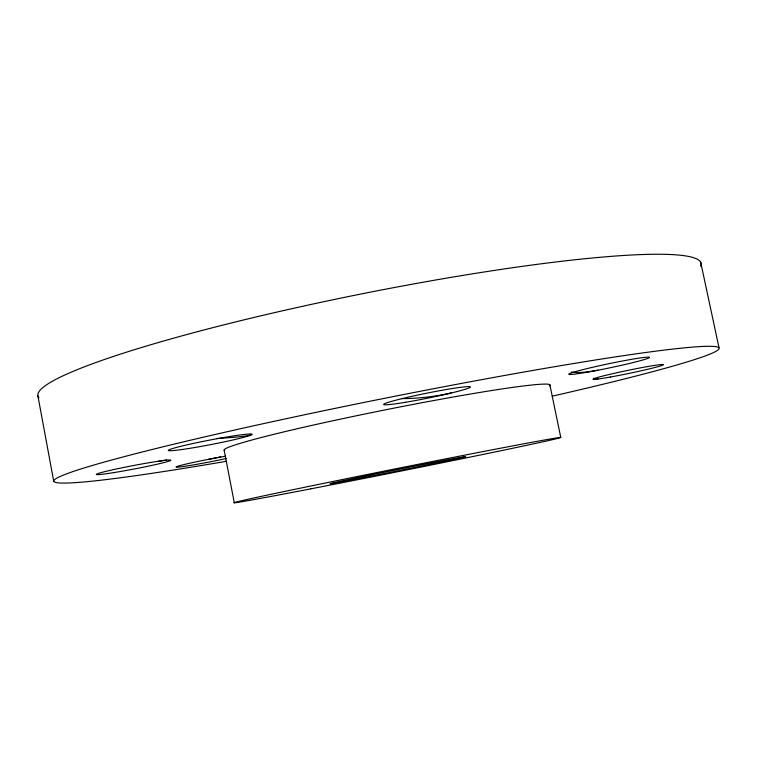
<?xml version="1.0" encoding="UTF-8"?>
<svg xmlns="http://www.w3.org/2000/svg" width="757" height="757" viewBox="0 0 757 757"><rect width="100%" height="100%" fill="white"/><g stroke="black" fill="none" stroke-linecap="round" stroke-linejoin="round"><path stroke-width="1.14" d="M366.785 475.472L370.722 474.421M365.839 475.708L355.799 478.055M700.698 262.272L719.008 347.747M549.875 384.802L560.757 437.432M224.148 450.15L234.282 502.724M37.85 395.656L53.7 481.111M226.381 461.287A339.344 16.436 -11.3 0 1 128.643 455.487A339.344 16.436 -11.3 0 1 640.176 353.273A339.344 16.436 -11.3 0 1 552.213 396.176M224.64 450.557A166.133 7.882 -11.3 0 1 388.057 409.31A166.133 7.882 -11.3 0 1 549.279 385.938M226.362 458.449A33.053 1.382 -11 0 1 184.282 466.369A33.053 1.382 -11 0 1 183.648 464.647A33.053 1.382 -11 0 1 225.548 456.234M38.891 397.832A338.142 36.535 -11.3 0 1 365.271 293.158A338.142 36.535 -11.3 0 1 700.622 266.275M220.675 456.745A32.674 3.189 -10.9 0 1 218.773 457.181M216.833 457.616A32.674 3.189 -10.9 0 1 208.752 459.291M166.663 459.877A37.424 2.006 -5.3 0 1 158.639 461.24M251.239 434.518A42.241 2.536 -2.7 0 1 216.72 438.54M451.286 392.892A43.679 7.778 -6.6 0 1 401.617 398.579M597.964 370.164A40.746 7.74 -14.3 0 1 571.516 371.98M598.077 378.926A35.513 3.974 -19.1 0 1 593.706 378.159M610.265 377.052A35.948 1.599 -11.7 0 0 663.492 364.628A35.948 1.599 -11.7 0 0 611.145 374.034A35.948 1.599 -11.7 0 0 610.265 377.052M587.706 372.113A41.228 2.12 -11.8 0 0 649.478 357.512A41.228 2.12 -11.8 0 0 590.252 367.836A41.228 2.12 -11.8 0 0 587.706 372.113M405.345 402.308A44.18 2.526 -11.4 0 0 470.438 386.997A44.18 2.526 -11.4 0 0 405.591 397.785A44.18 2.526 -11.4 0 0 405.345 402.308M189.08 448.447A42.733 2.318 -10.9 0 0 252.157 434.291A42.733 2.318 -10.9 0 0 189.345 444.312A42.733 2.318 -10.9 0 0 189.08 448.447M113.73 472.614A37.869 1.769 -10.8 0 0 170.789 460.294A37.869 1.769 -10.8 0 0 116.323 468.999A37.869 1.769 -10.8 0 0 113.73 472.614M310.777 488.842A166.493 1.637 -11.3 0 0 560.71 437.546A166.493 1.637 -11.3 0 0 321.157 483.874A166.493 1.637 -11.3 0 0 310.777 488.842M360.181 478.292A69.53 0.681 -11.3 0 0 465.65 456.679A69.53 0.681 -11.3 0 0 366.899 475.756A69.53 0.681 -11.3 0 0 360.181 478.292"/></g></svg>
